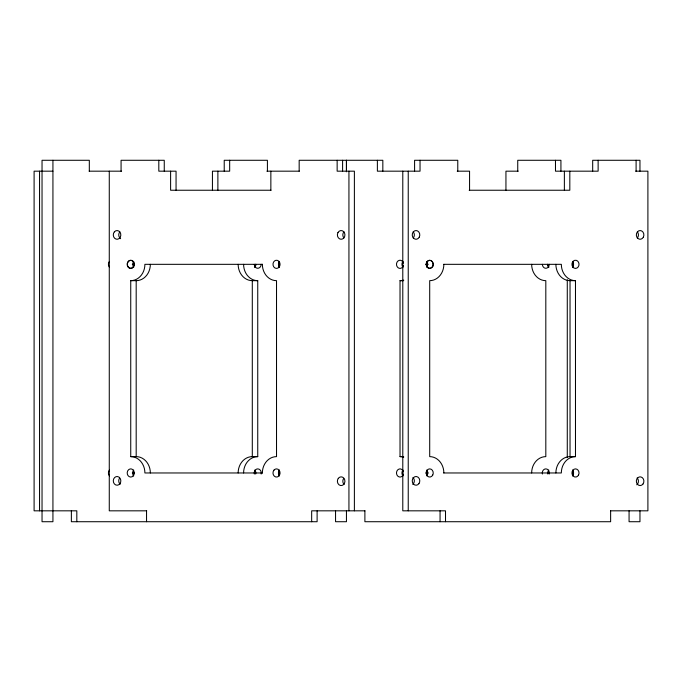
<?xml version="1.0" encoding="UTF-8"?>
<svg xmlns="http://www.w3.org/2000/svg" width="682" height="682" viewBox="0 0 682 682"><rect width="100%" height="100%" fill="white"/><g stroke="black" fill="none" stroke-linecap="round" stroke-linejoin="round"><path stroke-width="1.02" d="M52.932 171.173L34.1 171.173L34.1 510.827L76.819 510.827L76.819 521.721M89.112 171.173L121.601 171.173M266.884 171.173L299.381 171.173M457.238 171.173L469.566 171.173L469.566 190.235M518.269 171.173L505.942 171.173L505.942 190.235M635.573 171.173L647.9 171.173L647.9 510.827L610.509 510.827M271.035 190.235L170.611 190.235L170.611 171.173M469.182 190.235L569.82 190.235L569.82 171.173M132.317 264.326L134.584 264.326M262.527 264.326L144.899 264.326A16.342 14.152 90 0 1 130.739 280.669L130.739 456.625A16.342 14.152 90 0 1 144.899 472.967L262.527 472.967M425.824 264.326L428.1 264.326M443.701 264.326L561.329 264.326A16.342 14.152 90 0 0 575.48 280.669L575.48 456.625A16.342 14.152 -90 0 0 561.329 472.967L443.701 472.967M130.739 280.669L136.187 280.669A16.342 14.152 90 0 0 150.347 264.326M238.146 264.326A16.342 14.152 90 0 0 252.297 280.669L257.745 280.669L257.745 456.625A16.342 14.152 -90 0 0 243.593 472.967M403.693 457.179A16.342 14.152 -90 0 0 400.027 456.625L400.027 280.669L403.659 280.669M555.881 264.326A16.342 14.152 -90 0 0 570.033 280.669L575.48 280.669M130.739 456.625L136.187 456.625A16.342 14.152 90 0 1 150.347 472.967M238.146 472.967A16.342 14.152 -90 0 1 252.297 456.625L257.745 456.625M400.027 456.625L403.659 456.625M555.881 472.967A16.342 14.152 90 0 1 570.033 456.625L575.48 456.625M132.317 472.967L134.584 472.967M425.824 472.967L428.1 472.967M146.673 510.827L109.273 510.827L109.273 171.173M365.006 510.827L311.665 510.827L311.665 521.721M639.963 171.173L639.963 160.279L592.684 160.279L592.684 171.173M639.963 510.827L639.963 521.721L629.068 521.721L629.068 510.827M636.101 160.279L636.101 171.173M610.629 510.827L610.629 521.721L364.887 521.721L364.887 510.827M598.131 160.279L598.131 171.173L555.48 171.173L555.48 160.279M572.727 261.675L572.727 267.003M572.727 470.367L572.727 475.695M570.033 280.669L570.033 456.625M567.279 279.773L567.279 457.588M564.372 171.173L564.372 190.235M560.928 171.173L560.928 160.279L517.74 160.279L517.74 171.173M457.775 171.173L457.775 160.279L414.588 160.279L414.588 171.173M445.508 521.721L445.508 510.827L402.789 510.827L402.789 171.173M440.061 510.827L440.061 521.721M420.035 160.279L420.035 171.173L377.376 171.173L377.376 160.279M408.237 171.173L408.237 510.827M382.832 171.173L382.832 160.279L299.168 160.279L299.168 171.173M354.384 510.827L354.384 171.173L337.147 171.173L337.147 160.279M348.937 171.173L348.937 510.827M346.447 510.827L346.447 521.721L335.553 521.721L335.553 510.827M342.594 160.279L342.594 171.173M317.113 510.827L317.113 521.721L71.371 521.721L71.371 510.827M279.211 261.675L279.211 267.003M279.211 470.367L279.211 475.695M270.856 171.173L270.856 190.235M267.412 171.173L267.412 160.279L224.225 160.279L224.225 171.173M252.297 280.669L252.297 456.625M229.672 160.279L229.672 171.173L212.434 171.173L212.434 190.235M217.882 171.173L217.882 190.235M176.058 190.235L176.058 171.173L158.812 171.173L158.812 160.279M164.26 171.173L164.26 160.279L121.072 160.279L121.072 171.173M146.545 510.827L146.545 521.721M136.187 280.669L136.187 456.625M89.316 171.173L89.316 160.279L42.037 160.279L42.037 521.721L52.932 521.721L52.932 160.279M39.547 171.173L39.547 510.827M549.232 264.326A3.947 3.419 -90 0 1 545.813 268.273A3.947 3.419 -90 0 1 542.395 264.326M403.446 265.383A4.083 3.538 -90 0 1 397.998 267.668A4.083 3.538 -90 0 1 397.998 260.976A4.083 3.538 -90 0 1 403.446 263.269M403.446 474.024A4.083 3.538 -90 0 1 397.998 476.317A4.083 3.538 -90 0 1 397.998 469.625A4.083 3.538 -90 0 1 403.446 471.91M542.395 474.024A4.083 3.538 -90 0 1 545.813 468.884A4.083 3.538 -90 0 1 549.232 474.024M531.653 264.326A16.342 14.152 -90 0 0 545.813 280.669L545.813 456.625A16.342 14.152 -90 0 0 531.653 472.967M403.693 280.114A16.342 14.152 -90 0 1 400.027 280.669M548.754 267.216A4.083 3.538 -90 0 1 547.723 264.326M402.977 267.216A4.083 3.538 90 0 1 402.977 261.436M547.842 474.024A4.083 3.538 -90 0 1 548.754 470.077M402.977 475.857A4.083 3.538 -90 0 1 402.977 470.077M548.839 267.114A3.947 3.419 -90 0 1 547.842 264.326M426.668 261.53A3.947 3.419 -90 0 1 426.668 267.114M572.539 261.436A4.083 3.538 -90 0 1 572.539 267.216M572.539 470.077A4.083 3.538 -90 0 1 572.539 475.857M426.753 470.077A4.083 3.538 -90 0 1 426.753 475.857M637.133 477.912A4.356 3.777 -90 0 1 636.792 484.808M412.96 477.485A4.356 3.777 90 0 1 412.781 484.399M637.389 231.889A4.356 3.777 -90 0 1 637.286 238.044M413.241 231.829A4.356 3.777 -90 0 1 413.241 237.992M443.854 264.326A16.342 14.152 -90 0 1 429.703 280.669L429.703 456.625A16.342 14.152 90 0 1 443.854 472.967M261.163 264.326A3.947 3.419 90 0 1 257.745 268.273A3.947 3.419 90 0 1 254.326 264.326M109.461 267.216A4.083 3.538 90 0 1 109.461 261.436M109.461 475.857A4.083 3.538 -90 0 1 109.461 470.077M254.326 474.024A4.083 3.538 90 0 1 257.745 468.884A4.083 3.538 90 0 1 261.163 474.024M257.745 280.669A16.342 14.152 -90 0 1 243.593 264.326M255.835 264.326A4.083 3.538 -90 0 1 254.795 267.216M254.795 470.077A4.083 3.538 -90 0 1 255.716 474.024M255.716 264.326A3.947 3.419 -90 0 1 254.71 267.114M133.774 267.114A3.947 3.419 90 0 1 133.774 261.53M279.467 267.216A4.083 3.538 90 0 1 279.467 261.436M279.467 475.857A4.083 3.538 -90 0 1 279.467 470.077M133.689 475.857A4.083 3.538 90 0 1 133.689 470.077M344.137 484.501A4.356 3.777 -90 0 1 343.745 478.355M120.126 484.246A4.356 3.777 -90 0 1 119.58 478.116M343.881 237.933A4.356 3.777 -90 0 1 343.984 231.769M120.62 238.683A4.356 3.777 -90 0 1 119.836 231.829M262.365 264.326A16.342 14.152 90 0 0 276.525 280.669L276.525 456.625A16.342 14.152 90 0 0 262.365 472.967M346.447 160.279L346.447 171.694L346.447 160.279M432.763 266.364A4.083 3.538 -90 0 0 429.703 260.243A4.083 3.538 -90 0 0 426.642 266.364A4.083 3.538 -90 0 0 432.763 266.364M572.42 262.28A4.083 3.538 90 0 0 575.48 268.41A4.083 3.538 90 0 0 578.549 262.28A4.083 3.538 90 0 0 572.42 262.28M432.763 475.013A4.083 3.538 -90 0 0 429.703 468.884A4.083 3.538 -90 0 0 426.642 475.013A4.083 3.538 -90 0 0 432.763 475.013M578.549 475.013A4.083 3.538 -90 0 0 575.48 468.884A4.083 3.538 -90 0 0 572.42 475.013A4.083 3.538 -90 0 0 578.549 475.013M419.294 237.089A4.356 3.777 -90 0 0 416.02 230.55A4.356 3.777 -90 0 0 412.755 237.089A4.356 3.777 -90 0 0 419.294 237.089M643.348 237.157A4.356 3.777 -90 0 0 640.185 230.55A4.356 3.777 -90 0 0 636.809 237.012A4.356 3.777 -90 0 0 643.348 237.157M642.973 484.058A4.356 3.777 -90 0 0 640.824 476.923A4.356 3.777 -90 0 0 636.553 482.634A4.356 3.777 -90 0 0 642.973 484.058M418.944 483.623A4.356 3.777 -90 0 0 416.625 476.565A4.356 3.777 -90 0 0 412.491 482.421A4.356 3.777 -90 0 0 418.944 483.623M432.661 266.295A3.947 3.419 -90 0 0 429.703 260.379A3.947 3.419 -90 0 0 426.744 266.295A3.947 3.419 -90 0 0 432.661 266.295M133.246 267.216A4.083 3.538 -90 0 0 131.66 260.379A4.083 3.538 -90 0 0 127.321 265.383A4.083 3.538 -90 0 0 133.246 267.216M279.023 267.216A4.083 3.538 -90 0 0 277.438 260.379A4.083 3.538 -90 0 0 273.107 265.383A4.083 3.538 -90 0 0 279.023 267.216M133.246 475.857A4.083 3.538 -90 0 0 131.66 469.02A4.083 3.538 -90 0 0 127.321 474.024A4.083 3.538 -90 0 0 133.246 475.857M274.019 470.077A4.083 3.538 90 0 0 275.605 476.914A4.083 3.538 90 0 0 279.935 471.91A4.083 3.538 90 0 0 274.019 470.077M114.388 231.829A4.356 3.777 90 0 0 116.085 239.118A4.356 3.777 90 0 0 120.705 233.781A4.356 3.777 90 0 0 114.388 231.829M337.922 232.656A4.356 3.777 90 0 0 341.085 239.263A4.356 3.777 90 0 0 344.461 232.801A4.356 3.777 90 0 0 337.922 232.656M338.298 478.355A4.356 3.777 90 0 0 340.446 485.49A4.356 3.777 90 0 0 344.717 479.77A4.356 3.777 90 0 0 338.298 478.355M119.989 483.623A4.356 3.777 -90 0 0 117.662 476.565A4.356 3.777 -90 0 0 113.536 482.421A4.356 3.777 -90 0 0 119.989 483.623M133.16 267.114A3.947 3.419 -90 0 0 131.626 260.515A3.947 3.419 -90 0 0 127.44 265.349A3.947 3.419 -90 0 0 133.16 267.114"/></g></svg>
